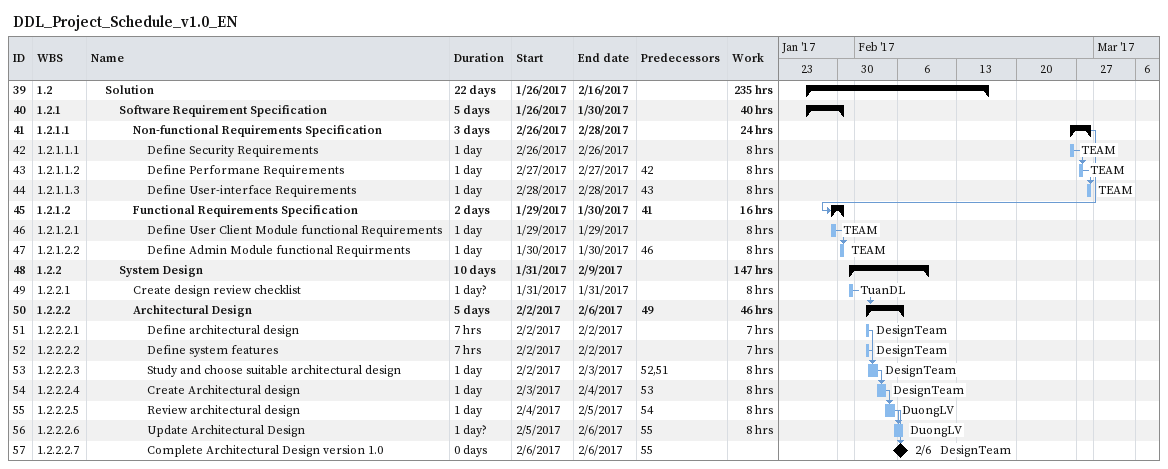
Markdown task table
DDL_Project_Schedule_v1.0_EN

| ID | WBS | Task | Duration | Start | Finish | Predecessors | Resources | Work (h) |
|---|---|---|---|---|---|---|---|---|
| 39 | 1.2 | **Solution** | 22d | 2017-01-26 | 2017-02-16 |  |  | 235 |
| 40 | 1.2.1 | **Software Requirement Specification** | 5d | 2017-01-26 | 2017-01-30 |  |  | 40 |
| 41 | 1.2.1.1 | **Non-functional Requirements Specification** | 3d | 2017-02-26 | 2017-02-28 |  |  | 24 |
| 42 | 1.2.1.1.1 | Define Security Requirements | 1d | 2017-02-26 | 2017-02-26 |  | TEAM | 8 |
| 43 | 1.2.1.1.2 | Define Performane Requirements | 1d | 2017-02-27 | 2017-02-27 | 42 | TEAM | 8 |
| 44 | 1.2.1.1.3 | Define User-interface Requirements | 1d | 2017-02-28 | 2017-02-28 | 43 | TEAM | 8 |
| 45 | 1.2.1.2 | **Functional Requirements Specification** | 2d | 2017-01-29 | 2017-01-30 | 41 |  | 16 |
| 46 | 1.2.1.2.1 | Define User Client Module functional Requirements | 1d | 2017-01-29 | 2017-01-29 |  | TEAM | 8 |
| 47 | 1.2.1.2.2 | Define Admin Module functional Requirments | 1d | 2017-01-30 | 2017-01-30 | 46 | TEAM | 8 |
| 48 | 1.2.2 | **System Design** | 10d | 2017-01-31 | 2017-02-09 |  |  | 147 |
| 49 | 1.2.2.1 | Create design review checklist | 1d? | 2017-01-31 | 2017-01-31 |  | TuanDL | 8 |
| 50 | 1.2.2.2 | **Architectural Design** | 5d | 2017-02-02 | 2017-02-06 | 49 |  | 46 |
| 51 | 1.2.2.2.1 | Define architectural design | 7h | 2017-02-02 | 2017-02-02 |  | DesignTeam | 7 |
| 52 | 1.2.2.2.2 | Define system features | 7h | 2017-02-02 | 2017-02-02 |  | DesignTeam | 7 |
| 53 | 1.2.2.2.3 | Study and choose suitable architectural design | 1d | 2017-02-02 | 2017-02-03 | 52, 51 | DesignTeam | 8 |
| 54 | 1.2.2.2.4 | Create Architectural design | 1d | 2017-02-03 | 2017-02-04 | 53 | DesignTeam | 8 |
| 55 | 1.2.2.2.5 | Review architectural design | 1d | 2017-02-04 | 2017-02-05 | 54 | DuongLV | 8 |
| 56 | 1.2.2.2.6 | Update Architectural Design | 1d? | 2017-02-05 | 2017-02-06 | 55 | DuongLV | 8 |
| 57 | 1.2.2.2.7 | Complete Architectural Design version 1.0 | 0d | 2017-02-06 | 2017-02-06 | 55 | DesignTeam |  |
